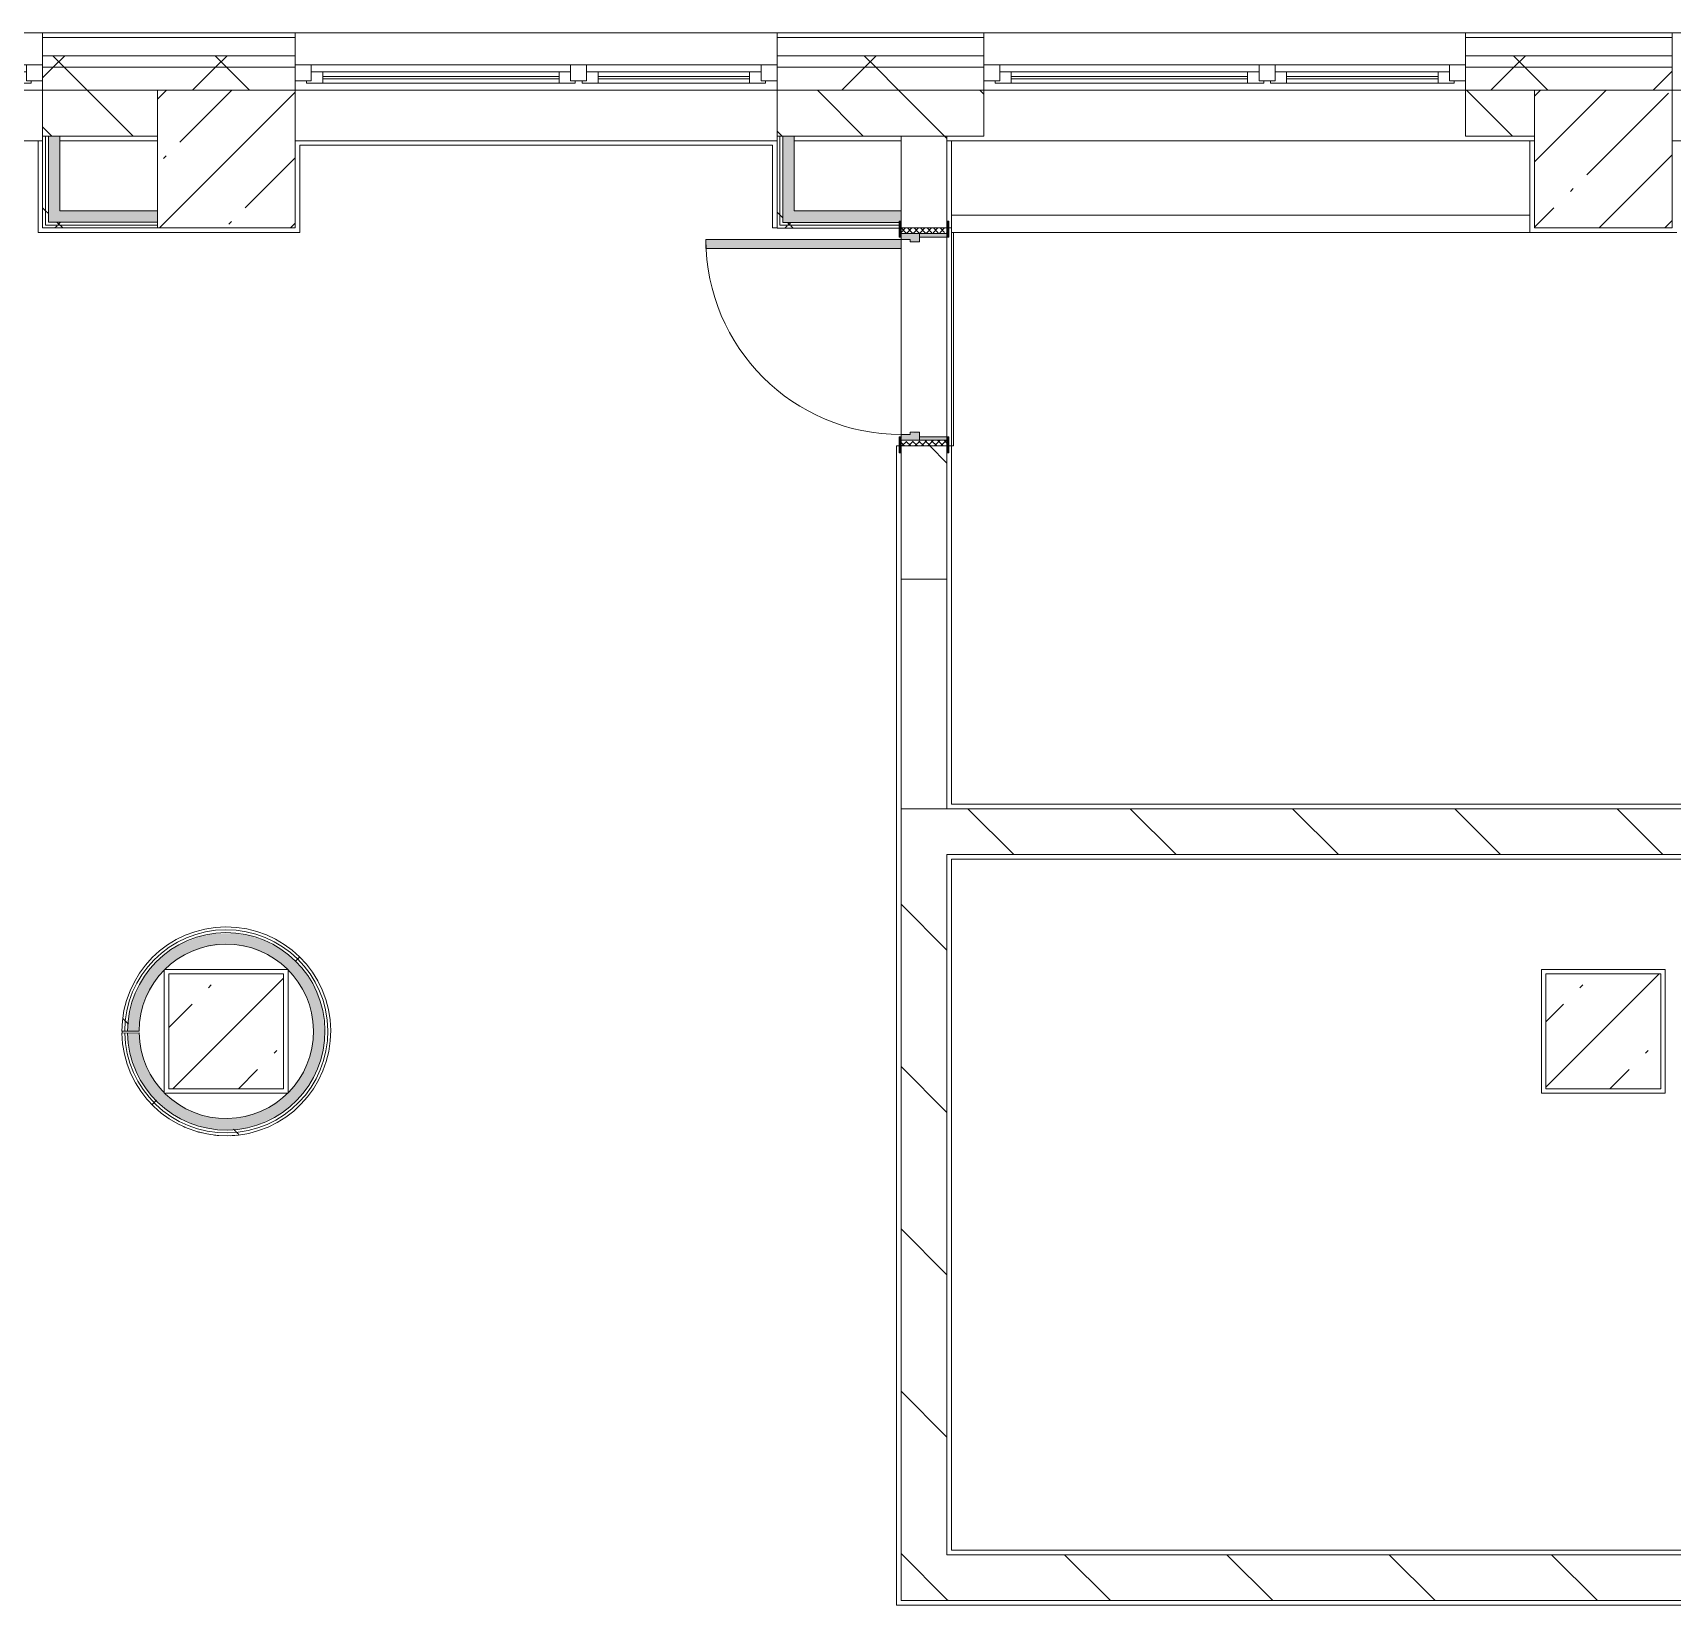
# Model space of a CAD drawing. Header units: millimetres. Extents: x 81368 to 286493, y -8553 to 29000.
# Drawn here: x 207100 to 214243, y 20500 to 27350 of the extents above; entities that cross this region are included whole.
import ezdxf

# ---------------------------------------------------------------- set-up
doc = ezdxf.new("R2010")
doc.units = ezdxf.units.MM
for name, color, linetype, lineweight, true_color in [('A-DOOR-5', 7, 'Continuous', 5, 0xe2e2e2), ('A-DOOR-6', 7, 'Continuous', 5, 0xaaaaaa), ('A-DOOR-FRAM-4', 7, 'Continuous', 5, 0xe2e2e2), ('A-DOOR-FRAM-5', 7, 'Continuous', 5, 0xaaaaaa), ('A-FLOR-3', 7, 'Continuous', 5, 0xaaaaaa), ('I-WALL-4', 7, 'Continuous', 5, 0xe7e7e7), ('I-WALL-5', 7, 'Continuous', 9, 0xe7e7e7)]:
    doc.layers.add(name, color=color, linetype=linetype, lineweight=lineweight, true_color=true_color)
for name, color, linetype, lineweight in [('A-GLAZ-2', 7, 'Continuous', 5), ('A-WALL', 7, 'Continuous', 9), ('A-WALL-6', 7, 'Continuous', 5), ('I-WALL-6', 7, 'Continuous', 5), ('S-COLS-1', 7, 'Continuous', 5)]:
    doc.layers.add(name, color=color, linetype=linetype, lineweight=lineweight)
pattern_1 = [(45, (159482.88, 0), (-285.123, 285.123), []), (45, (159768, 0), (-285.123, 285.123), [504.031, -100.806, 16.764, -84.042])]
pattern_2 = [(135, (159482.9, 0), (-353.5534, -353.5534), [])]
pattern_3 = [(45, (159482.9, 0), (-353.5534, 353.5534), []), (135, (159482.9, 0), (-353.5534, -353.5534), [])]
pattern_4 = [(45, (159482.9, 0), (-530.33, 530.33), []), (135, (159482.9, 0), (-530.33, -530.33), [])]

# ---------------------------------------------------------------- blocks, each defined once
blk = doc.blocks.new('BSC_Колонна _Прямоугольная - 500х500-V107-1_2_3_птичка')
at = {"layer": 'S-COLS-1'}
h = blk.add_hatch(dxfattribs=at)
h.set_pattern_fill('FP_135', color=256, style=0, pattern_type=2)
h.set_pattern_definition([(45, (-48460, -23000), (-285.123, 285.123), []), (45, (-48174.88, -23000), (-285.123, 285.123), [504.031, -100.806, 16.764, -84.042])])
h.paths.add_polyline_path([(-250, -250), (250, -250), (250, 250), (-250, 250), (-250, 67)])
for p, q in [((250, 250), (-250, 250)), ((-250, 250), (-250, -250)), ((250, -250), (250, 250)), ((-250, -250), (250, -250))]:
    blk.add_line(p, q, dxfattribs=at)
blk = doc.blocks.new('BSC_Колонна _Прямоугольная - 500х500-33455413-1_2_3_птичка')
at = {"layer": 'S-COLS-1'}
h = blk.add_hatch(dxfattribs=at)
h.set_pattern_fill('FP_136', color=256, style=0, pattern_type=2)
h.set_pattern_definition([(45, (-54460, -23000), (-285.123, 285.123), []), (45, (-54174.88, -23000), (-285.123, 285.123), [504.031, -100.806, 16.764, -84.042])])
h.paths.add_polyline_path([(-250, -250), (250, -250), (250, 250), (-250, 250), (-250, 51.1)])
for p, q in [((250, 250), (-250, 250)), ((-250, 250), (-250, -250)), ((250, -250), (250, 250)), ((-250, -250), (250, -250))]:
    blk.add_line(p, q, dxfattribs=at)
blk = doc.blocks.new('120_Окно_СКБ_2Ст - 120_Окно_СКБ_2Ст 3100х2500 _мал_створка слева_-22273855-1_2_3_птичка')
at = {"layer": 'A-GLAZ-2'}
for p, q in [((-1550, -75), (-1550, -5)), ((-1550, -5), (-1480, -5)), ((1550, -5), (-1550, -5)), ((-1480, -5), (-1480, -75)), ((650, -35), (-1480, -35)), ((-1480, -35), (-1480, -75)), ((-1430, -85), (-1430, -35)), ((-1430, -55), (600, -55)), ((600, -65), (-1430, -65)), ((600, -85), (600, -35)), ((650, -75), (650, -5)), ((650, -5), (720, -5)), ((650, -75), (650, -35)), ((720, -5), (720, -75)), ((1480, -35), (720, -35)), ((720, -35), (720, -75)), ((770, -85), (770, -35)), ((770, -55), (1430, -55)), ((1430, -65), (770, -65)), ((1430, -85), (1430, -35)), ((1480, -75), (1480, -5)), ((1480, -5), (1550, -5)), ((1480, -75), (1480, -35)), ((1550, -5), (1550, -75)), ((-1480, -75), (-1550, -75)), ((-1550, -75), (-1500, -75)), ((-1480, -75), (-1500, -75)), ((-1500, -75), (-1500, -85)), ((-1500, -85), (670, -85)), ((670, -85), (-1500, -85)), ((720, -75), (650, -75)), ((670, -75), (650, -75)), ((670, -75), (700, -75)), ((670, -85), (670, -75)), ((720, -75), (700, -75)), ((700, -75), (700, -85)), ((700, -85), (1500, -85)), ((1500, -85), (700, -85)), ((1550, -75), (1480, -75)), ((1500, -75), (1480, -75)), ((1500, -75), (1550, -75)), ((1500, -85), (1500, -75))]:
    blk.add_line(p, q, dxfattribs=at)
blk = doc.blocks.new('120_Окно_СКБ_2Ст - 120_Окно_СКБ_2Ст 2100х2400 _мал створка справа_-19092174-1_2_3_птичка')
at = {"layer": 'A-GLAZ-2'}
for p, q in [((-1050, -75), (-1050, -5)), ((-1050, -5), (-980, -5)), ((1050, -5), (-1050, -5)), ((-980, -5), (-980, -75)), ((150, -35), (-980, -35)), ((-980, -35), (-980, -75)), ((-930, -85), (-930, -35)), ((-930, -55), (100, -55)), ((100, -65), (-930, -65)), ((100, -85), (100, -35)), ((150, -75), (150, -5)), ((150, -5), (220, -5)), ((150, -75), (150, -35)), ((220, -5), (220, -75)), ((980, -35), (220, -35)), ((220, -35), (220, -75)), ((270, -85), (270, -35)), ((270, -55), (930, -55)), ((930, -65), (270, -65)), ((930, -85), (930, -35)), ((980, -75), (980, -5)), ((980, -5), (1050, -5)), ((980, -75), (980, -35)), ((1050, -5), (1050, -75)), ((-980, -75), (-1050, -75)), ((-1050, -75), (-1000, -75)), ((-980, -75), (-1000, -75)), ((-1000, -75), (-1000, -85)), ((-1000, -85), (170, -85)), ((170, -85), (-1000, -85)), ((220, -75), (150, -75)), ((170, -75), (150, -75)), ((170, -75), (200, -75)), ((170, -85), (170, -75)), ((220, -75), (200, -75)), ((200, -75), (200, -85)), ((200, -85), (1000, -85)), ((1000, -85), (200, -85)), ((1050, -75), (980, -75)), ((1000, -75), (980, -75)), ((1000, -75), (1050, -75)), ((1000, -85), (1000, -75))]:
    blk.add_line(p, q, dxfattribs=at)
blk = doc.blocks.new('110_Дверь_СКБ_1Ст_Внутренняя1 - Д-26л 950х2100 EIW30-32941023-1_2_3_птичка')
at = {"layer": 'A-DOOR-5'}
h = blk.add_hatch(color=256, dxfattribs=at)
h.paths.add_polyline_path([(-437.5, 92.9), (-437.5, 20), (-402.5, 20), (-407.2, 60), (-412.5, 65.8), (-412.5, 100), (-437.5, 94.9), (-437.5, 94)])
h.paths.add_polyline_path([(427.5, 44), (427.5, 20), (462.5, 20), (462.5, 100), (437.5, 100), (437.5, 60), (427.5, 60)])
at = {"layer": 'A-DOOR-6'}
h = blk.add_hatch(dxfattribs=at)
h.set_pattern_fill('FP_6', color=256, style=0, pattern_type=2)
h.set_pattern_definition([(135, (1826.41, 164.685), (-14.14214, -14.14214), []), (225, (1826.41, 164.685), (14.14214, -14.14214), [])])
h.paths.add_polyline_path([(462.5, 100), (467.5, -100), (487.5, -100), (487.5, 100), (467.5, 100)])
at = {"layer": 'A-DOOR-FRAM-4'}
for points in [[(397.5, 100), (437.5, 100), (437.5, 950), (397.5, 950), (397.5, 120)], [(-492.5, 102.9), (-492.5, 100), (-422.5, 100), (-422.5, 108), (-492.5, 108)], [(447.5, 108), (447.5, 100), (517.5, 100), (517.5, 108), (462.5, 108)], [(-437.5, -100), (-422.5, -100), (-422.5, 20), (-437.5, 20)], [(447.5, -100), (462.5, -100), (462.5, 20), (447.5, 20)], [(-492.5, -100), (-492.5, -108), (-422.5, -108), (-422.5, -100), (-462.5, -100)], [(447.5, -100), (447.5, -108), (517.5, -108), (517.5, -100), (462.5, -100)]]:
    blk.add_hatch(color=256, dxfattribs=at).paths.add_polyline_path(points)
at = {"layer": 'A-DOOR-FRAM-5'}
h = blk.add_hatch(dxfattribs=at)
h.set_pattern_fill('FP_7', color=256, style=0, pattern_type=2)
h.set_pattern_definition([(45, (-296.384, 164.685), (-14.1421, 14.1421), []), (135, (-296.384, 164.685), (-14.1421, -14.1421), [])])
h.paths.add_polyline_path([(-462.5, -100), (-437.5, -100), (-443.3, 100), (-462.5, 100)])
at = {"layer": 'A-DOOR-6'}
for p, q in [((437.5, 950), (397.5, 950)), ((397.5, 950), (397.5, 100)), ((437.5, 100), (437.5, 950)), ((397.5, 100), (437.5, 100))]:
    blk.add_line(p, q, dxfattribs=at)
blk.add_arc((437.5, 100), 850, 90, 180, dxfattribs=at)
at = {"layer": 'A-DOOR-FRAM-5'}
for p, q in [((-422.5, 108), (-492.5, 108)), ((-492.5, 108), (-492.5, 100)), ((-492.5, 100), (-422.5, 100)), ((-437.5, 100), (-462.5, 100)), ((-462.5, 100), (-462.5, -100)), ((-412.5, 100), (-437.5, 100)), ((-437.5, 100), (-437.5, 20)), ((-437.5, -100), (-437.5, 100)), ((-422.5, 100), (-437.5, 100)), ((-437.5, 100), (-437.5, 99)), ((-437.5, 99), (-422.5, 99)), ((-422.5, 100), (-422.5, 108)), ((-422.5, 99), (-422.5, 100)), ((-412.5, 60), (-412.5, 100)), ((437.5, 100), (437.5, 60)), ((462.5, 100), (437.5, 100)), ((517.5, 108), (447.5, 108)), ((447.5, 108), (447.5, 100)), ((462.5, 100), (447.5, 100)), ((447.5, 100), (447.5, 99)), ((447.5, 100), (517.5, 100)), ((447.5, 99), (462.5, 99)), ((462.5, 20), (462.5, 100)), ((487.5, 100), (462.5, 100)), ((462.5, 100), (462.5, -100)), ((462.5, 99), (462.5, 100)), ((487.5, -100), (487.5, 100)), ((517.5, 100), (517.5, 108)), ((-437.5, 20), (-402.5, 20)), ((-422.5, 20), (-437.5, 20)), ((-437.5, 20), (-437.5, -100)), ((-422.5, -100), (-422.5, 20)), ((-402.5, 60), (-412.5, 60)), ((-402.5, 20), (-402.5, 60)), ((437.5, 60), (427.5, 60)), ((427.5, 60), (427.5, 20)), ((427.5, 20), (462.5, 20)), ((462.5, 20), (447.5, 20)), ((447.5, 20), (447.5, -100)), ((462.5, -100), (462.5, 20)), ((-422.5, -100), (-492.5, -100)), ((-492.5, -100), (-492.5, -108)), ((-492.5, -108), (-422.5, -108)), ((-462.5, -100), (-437.5, -100)), ((-437.5, -100), (-422.5, -100)), ((-422.5, -108), (-422.5, -100)), ((447.5, -100), (462.5, -100)), ((517.5, -100), (447.5, -100)), ((447.5, -100), (447.5, -108)), ((447.5, -108), (517.5, -108)), ((462.5, -100), (487.5, -100)), ((517.5, -108), (517.5, -100))]:
    blk.add_line(p, q, dxfattribs=at)
blk = doc.blocks.new('DOR_Проход в стене_Прямоугольный - 1000x1500-23441848-1_2_3_птичка')
at = {"layer": 'A-DOOR-6'}
for p, q in [((500, 100), (-500, 100)), ((500, -100), (-500, -100))]:
    blk.add_line(p, q, dxfattribs=at)
blk = doc.blocks.new('Зашивка приборов отопления7 - Зашивка приборов отопления-33277170-1_2_3_птичка')
at = {"layer": 'A-WALL-6'}
for p, q in [((51619.5, 26880), (51619.5, 26555)), ((54140, 26880), (51619.5, 26880)), ((54140, 26555), (54140, 26880)), ((51619.5, 26555), (54140, 26555)), ((54140, 26555), (51619.5, 26555)), ((51619.5, 26555), (51619.5, 26480)), ((54140, 26480), (54140, 26555)), ((51619.5, 26480), (54140, 26480))]:
    blk.add_line(p, q, dxfattribs=at)

msp = doc.modelspace()

# ---------------------------------------------------------------- hatches: boundary and pattern name
at = {"layer": 'A-WALL-6'}
h = msp.add_hatch(dxfattribs=at)
h.set_pattern_fill('FP_89', color=256, style=0, pattern_type=2)
h.set_pattern_definition(pattern_3)
h.paths.add_polyline_path([(242908, 27200), (244452.9, 27200), (244452.9, 27250), (239832.9, 27250), (239832.9, 27200), (242708, 27200)])
h.paths.add_polyline_path([(230292.9, 27200), (230292.9, 27250), (227692.9, 27250), (227692.9, 27200), (229792.9, 27200)])
h.paths.add_polyline_path([(226242.9, 27200), (226592.9, 27200), (226592.9, 27250), (225642.9, 27250), (225642.9, 27200)])
h.paths.add_polyline_path([(232392.9, 27200), (233732.9, 27200), (233732.9, 27250), (232392.9, 27250), (232392.9, 27210)])
h.paths.add_polyline_path([(236732.9, 27200), (236732.9, 27250), (235832.9, 27250), (235832.9, 27200), (236232.9, 27200)])
h.paths.add_polyline_path([(217187.9, 27200), (217187.9, 27250), (216342.9, 27250), (216342.9, 27200)])
h.paths.add_polyline_path([(219775, 27200), (220542.9, 27200), (220542.9, 27250), (219487.9, 27250), (219487.9, 27200)])
h.paths.add_polyline_path([(208242.9, 27200), (208242.9, 27250), (207142.9, 27250), (207142.9, 27200), (207642.9, 27200)])
h.paths.add_polyline_path([(214242.9, 27200), (214242.9, 27250), (213342.9, 27250), (213342.9, 27200), (214198.1, 27200)])
h.paths.add_polyline_path([(211242.9, 27200), (211242.9, 27250), (210342.9, 27250), (210342.9, 27200)])
h.paths.add_polyline_path([(204042.9, 27200), (204042.9, 27250), (201642.9, 27250), (201642.9, 27200), (203044.4, 27200)])
h = msp.add_hatch(dxfattribs=at)
h.set_pattern_fill('FP_89', color=256, style=0, pattern_type=2)
h.set_pattern_definition(pattern_3)
h.paths.add_polyline_path([(202242.9, 27100), (204042.9, 27100), (204042.9, 27200), (201642.9, 27200), (201642.9, 27100)])
h.paths.add_polyline_path([(220242.9, 27100), (220542.9, 27100), (220542.9, 27200), (219487.9, 27200), (219487.9, 27100), (219775, 27100)])
h.paths.add_polyline_path([(243582.9, 27100), (244452.9, 27100), (244448.3, 27200), (239832.9, 27198.1), (239832.9, 27100), (242908, 27100)])
h.paths.add_polyline_path([(210882.9, 27100), (211242.9, 27100), (211242.9, 27200), (210342.9, 27200), (210342.9, 27100)])
h.paths.add_polyline_path([(213342.9, 27100), (214242.9, 27100), (214242.9, 27200), (213342.9, 27200), (213342.9, 27140)])
h.paths.add_polyline_path([(207342.9, 27100), (208242.9, 27100), (208242.9, 27200), (207142.9, 27200), (207142.9, 27100)])
h.paths.add_polyline_path([(226560.9, 27100), (226560.9, 27102), (226560.9, 27110), (226592.9, 27110), (226592.9, 27200), (225642.9, 27200), (225642.9, 27100), (226542.9, 27100)])
h.paths.add_polyline_path([(217187.9, 27100), (217187.9, 27200), (216342.9, 27200), (216342.9, 27100), (216832.9, 27100)])
h.paths.add_polyline_path([(236232.9, 27100), (236732.9, 27100), (236732.9, 27200), (235832.9, 27200), (235832.9, 27100)])
h.paths.add_polyline_path([(227724.9, 27100), (230292.9, 27100), (230292.9, 27200), (227692.9, 27200), (227692.9, 27110), (227724.9, 27110), (227724.9, 27102), (227692.9, 27100)])
h.paths.add_polyline_path([(233022.9, 27100), (233732.9, 27100), (233732.9, 27200), (232392.9, 27200), (232392.9, 27100)])
h = msp.add_hatch(dxfattribs=at)
h.set_pattern_fill('FP_100', color=256, style=0, pattern_type=2)
h.set_pattern_definition([(135, (159482.88, 0), (-176.7767, -176.7767), [])])
h.paths.add_polyline_path([(216832.9, 26900), (217187.9, 26900), (217187.9, 27100), (216342.9, 27100), (216342.9, 26900)])
h.paths.add_polyline_path([(202242.9, 26900), (204042.9, 26900), (204042.9, 27100), (202242.9, 27100), (202242.9, 27061.4)])
h.paths.add_polyline_path([(210480.2, 26900), (211242.9, 26900), (211242.9, 27100), (210342.9, 27100), (210342.9, 26900)])
h.paths.add_polyline_path([(213342.9, 26900), (213642.9, 26900), (213642.9, 27100), (213342.9, 27100), (213342.9, 26969.4)])
h.paths.add_polyline_path([(240132.9, 26900), (240132.9, 27100), (239832.9, 27100), (239832.9, 26900)])
h.paths.add_polyline_path([(220242.9, 26900), (220542.9, 26900), (220542.9, 27100), (220242.9, 27100), (220242.9, 26953.9)])
h.paths.add_polyline_path([(236232.9, 26900), (236232.9, 27100), (235832.9, 27100), (235832.9, 26900), (235911.1, 26900)])
h.paths.add_polyline_path([(226542.9, 26900), (226542.9, 27100), (226242.9, 27100), (226242.9, 26900)])
h.paths.add_polyline_path([(219487.9, 26900), (219642.9, 26900), (219642.9, 27100), (219487.9, 27100), (219487.9, 26936.5)])
h.paths.add_polyline_path([(227688.9, 26900), (229792.9, 26900), (229792.9, 27100), (227688.9, 27100), (227688.9, 27091.3)])
h.paths.add_polyline_path([(233732.9, 26900), (233732.9, 27100), (233522.9, 27100), (233522.9, 26900)])
h.paths.add_polyline_path([(233022.9, 26900), (233022.9, 27100), (232392.9, 27100), (232392.9, 26900)])
h.paths.add_polyline_path([(207142.9, 26900), (207642.9, 26900), (207642.9, 27100), (207142.9, 27100), (207142.9, 27079.6)])
at = {"layer": 'I-WALL-4'}
for points in [[(207217.9, 26525), (207217.9, 26900), (207167.9, 26900), (207167.9, 26525)], [(207217.9, 26525), (207642.9, 26525), (207642.9, 26575), (207217.9, 26575)], [(207930.8, 22570.2), (208003.4, 22574.3), (208074.3, 22590.6), (208156.5, 22628.2), (208217.2, 22670.4), (208273.2, 22726.9), (208316.9, 22790.9), (208346.1, 22855), (208360.1, 22895.9), (208371.6, 22969.6), (208366.2, 23067), (208358, 23112), (208333.2, 23180.3), (208283.9, 23259.9), (208244.3, 23305.7), (208184.9, 23354.3), (208119, 23391.1), (208048.3, 23415.7), (207974.8, 23427.6), (207890.2, 23425.2), (207826, 23412.3), (207757.1, 23386.2), (207691.8, 23347.2), (207658, 23322.1), (207607.8, 23269.4), (207567.2, 23209.1), (207537.3, 23142.8), (207518.6, 23067), (207514.3, 23000), (207562.9, 23000.8), (207568.9, 23067.6), (207587, 23133.1), (207633.7, 23218.3), (207677.6, 23270), (207716.3, 23303.9), (207781.1, 23342.4), (207850.6, 23367.1), (207922.6, 23377.9), (207974.8, 23377.5), (208048.3, 23363.6), (208119, 23335), (208156.5, 23313.5), (208212.9, 23266), (208251.2, 23221.5), (208283.9, 23167.7), (208308.3, 23104.3), (208321, 23037.6), (208321, 22965.9), (208306.1, 22891.4), (208280.2, 22827.1), (208252.8, 22780.2), (208192.9, 22715.5), (208131.4, 22671.8), (208074.3, 22644.9), (208003.4, 22626.4), (207965.3, 22620.7), (207897.4, 22622.7), (207831, 22636.8), (207764.4, 22664.9), (207691.8, 22716.7), (207661, 22745.2), (207620.1, 22799.4), (207586.4, 22870.8), (207570.3, 22925.2), (207562.9, 22992.8), (207513, 22991.8), (207520.5, 22919.5), (207544.8, 22839.5), (207589.6, 22757.6), (207619, 22718.1), (207691.8, 22652.8), (207750.8, 22617), (207806.1, 22593.6), (207858.6, 22578.3), (207897.4, 22574)]]:
    msp.add_hatch(color=256, dxfattribs=at).paths.add_polyline_path(points)
at = {"layer": 'I-WALL-5'}
for points in [[(210417.9, 26524), (210417.9, 26900), (210367.9, 26900), (210367.9, 26524)], [(210602.4, 26524), (210874.9, 26524), (210874.9, 26530), (210882.9, 26530), (210882.9, 26574), (210417.9, 26574), (210417.9, 26524), (210480.2, 26524)]]:
    msp.add_hatch(color=256, dxfattribs=at).paths.add_polyline_path(points)
at = {"layer": 'I-WALL-6'}
h = msp.add_hatch(dxfattribs=at)
h.set_pattern_fill('FP_187', color=256, style=0, pattern_type=2)
h.set_pattern_definition(pattern_4)
h.paths.add_polyline_path([(207142.9, 26500), (207155.4, 26500), (207155.4, 26900), (207142.9, 26900), (207142.9, 26512.5)])
h = msp.add_hatch(dxfattribs=at)
h.set_pattern_fill('FP_187', color=256, style=0, pattern_type=2)
h.set_pattern_definition(pattern_4)
h.paths.add_polyline_path([(207155.4, 26512.5), (207167.9, 26516.4), (207167.9, 26900), (207155.4, 26900), (207155.4, 26516.4)])
h = msp.add_hatch(dxfattribs=at)
h.set_pattern_fill('FP_187', color=256, style=0, pattern_type=2)
h.set_pattern_definition(pattern_4)
h.paths.add_polyline_path([(210342.9, 26499), (210355.4, 26500), (210355.4, 26900), (210342.9, 26900), (210342.9, 26500)])
h = msp.add_hatch(dxfattribs=at)
h.set_pattern_fill('FP_187', color=256, style=0, pattern_type=2)
h.set_pattern_definition(pattern_4)
h.paths.add_polyline_path([(210355.4, 26511.5), (210367.9, 26511.5), (210367.9, 26900), (210355.4, 26900), (210355.4, 26539.9)])
h = msp.add_hatch(dxfattribs=at)
h.set_pattern_fill('FP_99', color=256, style=0, pattern_type=2)
h.set_pattern_definition(pattern_2)
h.paths.add_polyline_path([(210882.9, 20520), (211082.9, 20520), (211082.9, 23970), (210882.9, 23970), (210882.9, 20521.7)])
h.paths.add_polyline_path([(211082.9, 24970), (211082.9, 25550), (210882.9, 25550), (210882.9, 24970)])
h.paths.add_polyline_path([(211082.9, 26500), (211082.9, 26900), (210882.9, 26895.5), (210882.9, 26500), (210975.7, 26500)])
h = msp.add_hatch(dxfattribs=at)
h.set_pattern_fill('FP_187', color=256, style=0, pattern_type=2)
h.set_pattern_definition(pattern_4)
h.paths.add_polyline_path([(207642.9, 26500), (207642.9, 26512.5), (207155.4, 26509.4), (207155.4, 26500), (207633.7, 26500)])
h = msp.add_hatch(dxfattribs=at)
h.set_pattern_fill('FP_187', color=256, style=0, pattern_type=2)
h.set_pattern_definition(pattern_4)
h.paths.add_polyline_path([(207543.2, 26512.5), (207642.9, 26516.4), (207642.9, 26525), (207167.9, 26525), (207167.9, 26512.5), (207536.5, 26512.5)])
h = msp.add_hatch(dxfattribs=at)
h.set_pattern_fill('FP_187', color=256, style=0, pattern_type=2)
h.set_pattern_definition(pattern_4)
h.paths.add_polyline_path([(210480.2, 26499), (210874.9, 26500), (210874.9, 26511.5), (210355.4, 26508.4), (210355.4, 26499), (210417.9, 26499)])
h = msp.add_hatch(dxfattribs=at)
h.set_pattern_fill('FP_187', color=256, style=0, pattern_type=2)
h.set_pattern_definition(pattern_4)
h.paths.add_polyline_path([(210796.8, 26511.5), (210874.9, 26511.7), (210874.9, 26524), (210367.9, 26524), (210367.9, 26511.5), (210480.2, 26511.5)])
h = msp.add_hatch(dxfattribs=at)
h.set_pattern_fill('FP_99', color=256, style=0, pattern_type=2)
h.set_pattern_definition(pattern_2)
h.paths.add_polyline_path([(214212.9, 23770), (215332.9, 23770), (215332.9, 23970), (211082.9, 23970), (211082.9, 23770), (213672.9, 23770)])
h = msp.add_hatch(dxfattribs=at)
h.set_pattern_fill('FP_187', color=256, style=0, pattern_type=2)
h.set_pattern_definition(pattern_4)
h.paths.add_polyline_path([(207911.9, 22546.1), (208005.2, 22550.5), (208081.5, 22568), (208156.5, 22600), (208217.1, 22638.7), (208265.9, 22681.1), (208312.3, 22735.9), (208348.1, 22794.2), (208376, 22861.9), (208392.7, 22934.1), (208396.3, 23021), (208382.3, 23112), (208358, 23182.4), (208325.5, 23243.5), (208283.4, 23299.8), (208221.8, 23357.5), (208163.3, 23396.3), (208105.1, 23423.8), (208048.5, 23442.3), (207975.1, 23453.6), (207884.9, 23450.1), (207819.3, 23437.1), (207751.9, 23412.3), (207674.1, 23365.5), (207622.9, 23322.1), (207567.2, 23254), (207537.3, 23204.3), (207506.7, 23124.8), (207493.4, 23067), (207489.4, 23000), (207500.4, 23000), (207513.5, 23100.9), (207537.3, 23173.2), (207567.2, 23231.4), (207607.8, 23287.5), (207658, 23337.6), (207716.3, 23379.4), (207808.5, 23420), (207850.6, 23432.5), (207922.6, 23442), (208025.4, 23433.2), (208100.4, 23411.9), (208163, 23382.1), (208226.8, 23337.4), (208281.7, 23282.2), (208323.8, 23222.2), (208355.8, 23154.7), (208375.9, 23083), (208383.4, 23040.4), (208379, 22934.8), (208361.2, 22860.7), (208336.6, 22801.1), (208301.8, 22743.1), (208255, 22687.8), (208192.9, 22636.4), (208131.1, 22600.8), (208059, 22574.3), (207980.2, 22560.5), (207897.4, 22561.4), (207831, 22573.4), (207760.2, 22598.6), (207691.8, 22637.5), (207637.8, 22681.4), (207586.4, 22740.4), (207557.4, 22783.7), (207520.5, 22873.3), (207507.6, 22923.3), (207495.4, 22991.5), (207488, 22991.3), (207495.6, 22916.6), (207528.4, 22816), (207560.4, 22756.1), (207613, 22688.9), (207664.1, 22642.2), (207723.3, 22603.1), (207788.7, 22573.3), (207856.1, 22554.5), (207911.3, 22546.2)])
h = msp.add_hatch(dxfattribs=at)
h.set_pattern_fill('FP_187', color=256, style=0, pattern_type=2)
h.set_pattern_definition(pattern_4)
h.paths.add_polyline_path([(207930.5, 22557.7), (208032.5, 22568.2), (208106.6, 22590.6), (208171.7, 22623), (208235.8, 22670.4), (208272.7, 22706.2), (208316, 22763.3), (208349.8, 22827.1), (208375.5, 22913.2), (208384.1, 22966.8), (208378.8, 23067), (208365.7, 23127.4), (208333.2, 23205.5), (208295.6, 23265.2), (208244.3, 23322.2), (208175.5, 23374.6), (208119, 23404.5), (208048.3, 23428.4), (207974.8, 23440), (207900.5, 23439.1), (207824.1, 23424.8), (207753.6, 23398.4), (207691.8, 23362.8), (207633.7, 23314.6), (207583.6, 23255.9), (207543.2, 23186.3), (207519, 23122), (207506.1, 23067), (207500.4, 23000), (207512.9, 23000), (207525.5, 23097.4), (207543.2, 23155.9), (207583.6, 23233.6), (207615.2, 23277.3), (207670.5, 23331.4), (207737.9, 23376.4), (207796.5, 23403.2), (207850.6, 23420), (207922.6, 23429.5), (208025.4, 23420.5), (208090.1, 23402.5), (208156.5, 23371.5), (208212.9, 23333), (208264.4, 23283.6), (208309.4, 23222.2), (208342.5, 23154.7), (208358, 23112), (208371, 23037.6), (208371, 22963.4), (208359.1, 22892.9), (208336.6, 22827.1), (208287, 22744.5), (208256, 22705.4), (208192.9, 22651.2), (208131.4, 22614.4), (208060.4, 22587.4), (207986.1, 22573.3), (207897.4, 22574), (207829, 22586.9), (207764.4, 22610.4), (207697.5, 22648.8), (207656, 22680.7), (207603.4, 22737.9), (207560.4, 22806.6), (207539.9, 22850.2), (207520.5, 22919.5), (207508.2, 22991.7), (207500.5, 22991.6), (207514.3, 22895.5), (207540.1, 22820.4), (207571.2, 22762.1), (207613, 22706.5), (207664.1, 22657.3), (207742.9, 22607), (207813.8, 22578.3), (207858.6, 22565.8), (207929.7, 22557.8)])
h = msp.add_hatch(dxfattribs=at)
h.set_pattern_fill('FP_99', color=256, style=0, pattern_type=2)
h.set_pattern_definition(pattern_2)
h.paths.add_polyline_path([(217392.9, 20520), (217612.9, 20520), (217612.9, 20720), (211082.9, 20720), (211082.9, 20520), (216812.9, 20520)])
at = {"layer": 'S-COLS-1'}
h = msp.add_hatch(dxfattribs=at)
h.set_pattern_fill('FP_69', color=256, style=0, pattern_type=2)
h.set_pattern_definition(pattern_1)
h.paths.add_polyline_path([(207900.5, 26500), (208242.9, 26500), (208242.9, 27100), (207642.9, 27100), (207642.9, 26500), (207691.8, 26500)])
h = msp.add_hatch(dxfattribs=at)
h.set_pattern_fill('FP_69', color=256, style=0, pattern_type=2)
h.set_pattern_definition(pattern_1)
h.paths.add_polyline_path([(214242.9, 26500), (214242.9, 27100), (213642.9, 27100), (213642.9, 26500)])

# ---------------------------------------------------------------- linework, layer by layer
at = {"layer": 'A-FLOR-3'}
for p, q in [((207122.9, 26480), (207122.9, 26880)), ((210322.9, 26860), (208262.9, 26860)), ((208262.9, 26860), (208262.9, 26480)), ((210322.9, 26500), (210322.9, 26860)), ((208262.9, 26480), (207122.9, 26480)), ((210343.9, 26500), (210322.9, 26500)), ((211102.4, 26500), (211090.9, 26500)), ((211102.9, 26480), (211102.9, 23990)), ((211110.9, 25550), (211110.9, 26480)), ((214262.9, 26480), (213622.9, 26480)), ((210862.9, 20500), (210862.9, 25550)), ((210862.9, 25550), (210874.9, 25550)), ((211090.9, 25550), (211110.9, 25550)), ((211102.9, 23990), (215352.9, 23990)), ((215352.9, 23750), (211102.9, 23750)), ((211102.9, 23750), (211102.9, 20740)), ((207672.9, 23265.4), (207672.9, 22734.2)), ((208209.3, 23270), (207677.6, 23270)), ((208212.9, 22733.3), (208212.9, 23266)), ((213672.9, 22730), (213672.9, 23270)), ((213672.9, 23270), (214212.9, 23270)), ((214212.9, 23270), (214212.9, 22730)), ((207677.4, 22730), (208210, 22730)), ((214212.9, 22730), (213672.9, 22730)), ((211102.9, 20740), (217392.9, 20740)), ((217392.9, 20500), (210862.9, 20500))]:
    msp.add_line(p, q, dxfattribs=at)
for start, end in [(180, 180.91321), (245.51396, 246.83006), (253.98466, 256.37721), (262.7207, 265.92436), (272.48204, 275.47151)]:
    msp.add_arc((207942.9, 22998.6), 453.6, start, end, dxfattribs=at)
at = {"layer": 'A-WALL'}
for p, q in [((208242.9, 27330), (207142.9, 27330)), ((211242.9, 27330), (210342.9, 27330)), ((214242.9, 27330), (213342.9, 27330)), ((208242.9, 27250), (207142.9, 27250)), ((211242.9, 27250), (210342.9, 27250)), ((214242.9, 27250), (213342.9, 27250)), ((208242.9, 27200), (207142.9, 27200)), ((211242.9, 27200), (210342.9, 27200)), ((214242.9, 27200), (213342.9, 27200)), ((207642.9, 27100), (207142.9, 27100)), ((207142.9, 27100), (207642.9, 27100)), ((211242.9, 27100), (210342.9, 27100)), ((210342.9, 27100), (211242.9, 27100)), ((213642.9, 27100), (213342.9, 27100)), ((213342.9, 27100), (213642.9, 27100)), ((207155.4, 26900), (207155.4, 26512.5)), ((207167.9, 26900), (207167.9, 26525)), ((210355.4, 26511.5), (210355.4, 26900)), ((210367.9, 26524), (210367.9, 26900)), ((211082.9, 26900), (210882.9, 26900)), ((207155.4, 26512.5), (207642.9, 26512.5)), ((207167.9, 26525), (207642.9, 26525)), ((210874.9, 26511.5), (210355.4, 26511.5)), ((210874.9, 26524), (210367.9, 26524))]:
    msp.add_line(p, q, dxfattribs=at)
for radius in [442.5, 430]:
    msp.add_arc((207942.9, 23000), radius, 181.09218, 180, dxfattribs=at)
at = {"layer": 'A-WALL-6'}
for p, q in [((201642.9, 27350), (211242.9, 27350)), ((207142.9, 27350), (207142.9, 27100)), ((208242.9, 27100), (208242.9, 27350)), ((210342.9, 27350), (210342.9, 27100)), ((211242.9, 27100), (211242.9, 27350)), ((211242.9, 27350), (226592.9, 27350)), ((213342.9, 27350), (213342.9, 27100)), ((214242.9, 27100), (214242.9, 27350)), ((207142.9, 27100), (204042.9, 27100)), ((207142.9, 27100), (207142.9, 26900)), ((207642.9, 26900), (207642.9, 27100)), ((210342.9, 27100), (207642.9, 27100)), ((210342.9, 27100), (210342.9, 26900)), ((211242.9, 26900), (211242.9, 27100)), ((213342.9, 27100), (211242.9, 27100)), ((213342.9, 27100), (213342.9, 26900)), ((213642.9, 26900), (213642.9, 27100)), ((216342.9, 27100), (213642.9, 27100)), ((207217.9, 26900), (207642.9, 26900)), ((210417.9, 26900), (210882.9, 26900)), ((211082.9, 26900), (211242.9, 26900)), ((213342.9, 26900), (213642.9, 26900))]:
    msp.add_line(p, q, dxfattribs=at)
at = {"layer": 'I-WALL-6'}
for p, q in [((204042.9, 27100), (207142.9, 27100)), ((208242.9, 27100), (210342.9, 27100)), ((211242.9, 27100), (213342.9, 27100)), ((207143.5, 26880), (202262.9, 26880)), ((207217.9, 26900), (207142.9, 26900)), ((207142.9, 26900), (207142.9, 26500)), ((207217.9, 26575), (207217.9, 26900)), ((207642.9, 26880), (207217.9, 26880)), ((210342.9, 26880), (208242.9, 26880)), ((210342.9, 26900), (210342.9, 26499)), ((210417.9, 26900), (210342.9, 26900)), ((210417.9, 26574), (210417.9, 26900)), ((210882.9, 26880), (210417.9, 26880)), ((210882.9, 26900), (210882.9, 26530)), ((211082.9, 26530), (211082.9, 26900)), ((213642.9, 26880), (211082.9, 26880)), ((216343.5, 26880), (214242.9, 26880)), ((207642.9, 26575), (207217.9, 26575)), ((207642.9, 26500), (207642.9, 26575)), ((210882.9, 26574), (210417.9, 26574)), ((210882.9, 26530), (210882.9, 26574)), ((207142.9, 26500), (207642.9, 26500)), ((210342.9, 26499), (210874.9, 26499)), ((211082.9, 26460), (211082.9, 25590)), ((210882.9, 25600), (210882.9, 26410)), ((210882.9, 25520), (210882.9, 20520)), ((211082.9, 25520), (211082.9, 23970)), ((210882.9, 24970), (211082.9, 24970)), ((215332.9, 23970), (210882.9, 23970)), ((211082.9, 20720), (211082.9, 23770)), ((211082.9, 23770), (215332.9, 23770)), ((207487.9, 23000), (207562.9, 23000)), ((207562.9, 22992.8), (207488, 22991.3)), ((217412.9, 20720), (211082.9, 20720)), ((210882.9, 20520), (217412.9, 20520))]:
    msp.add_line(p, q, dxfattribs=at)
for radius in [455, 380]:
    msp.add_arc((207942.9, 23000), radius, 181.09218, 180, dxfattribs=at)
at = {"layer": 'S-COLS-1'}
for p, q in [((208242.9, 27100), (207642.9, 27100)), ((207642.9, 27100), (207642.9, 26900)), ((208242.9, 26500), (208242.9, 27100)), ((214242.9, 27100), (213642.9, 27100)), ((213642.9, 27100), (213642.9, 26900)), ((214242.9, 26500), (214242.9, 27100)), ((207642.9, 26900), (207642.9, 26500)), ((213642.9, 26900), (213642.9, 26500)), ((207642.9, 26500), (208242.9, 26500)), ((213642.9, 26500), (214242.9, 26500))]:
    msp.add_line(p, q, dxfattribs=at)

# ---------------------------------------------------------------- block references
at = {"layer": 'A-DOOR-6', "rotation": 89.9999999999999}
for name, p in [('110_Дверь_СКБ_1Ст_Внутренняя1 - Д-26л 950х2100 EIW30-32941023-1_2_3_птичка', (210982.9, 26012.5)), ('DOR_Проход в стене_Прямоугольный - 1000x1500-23441848-1_2_3_птичка', (210982.9, 24470))]:
    msp.add_blockref(name, p, dxfattribs=at)
at = {"layer": 'A-GLAZ-2'}
for name, p in [('120_Окно_СКБ_2Ст - 120_Окно_СКБ_2Ст 3100х2500 _мал_створка слева_-22273855-1_2_3_птичка', (205592.9, 27215)), ('120_Окно_СКБ_2Ст - 120_Окно_СКБ_2Ст 2100х2400 _мал створка справа_-19092174-1_2_3_птичка', (209292.9, 27215)), ('120_Окно_СКБ_2Ст - 120_Окно_СКБ_2Ст 2100х2400 _мал створка справа_-19092174-1_2_3_птичка', (212292.9, 27215))]:
    msp.add_blockref(name, p, dxfattribs=at)
at = {"layer": 'A-WALL-6'}
msp.add_blockref('Зашивка приборов отопления7 - Зашивка приборов отопления-33277170-1_2_3_птичка', (159482.9, 0), dxfattribs=at)
at = {"layer": 'S-COLS-1'}
for name, p in [('BSC_Колонна _Прямоугольная - 500х500-V107-1_2_3_птичка', (207942.9, 23000)), ('BSC_Колонна _Прямоугольная - 500х500-33455413-1_2_3_птичка', (213942.9, 23000))]:
    msp.add_blockref(name, p, dxfattribs=at)

doc.saveas('drawing.dxf')
